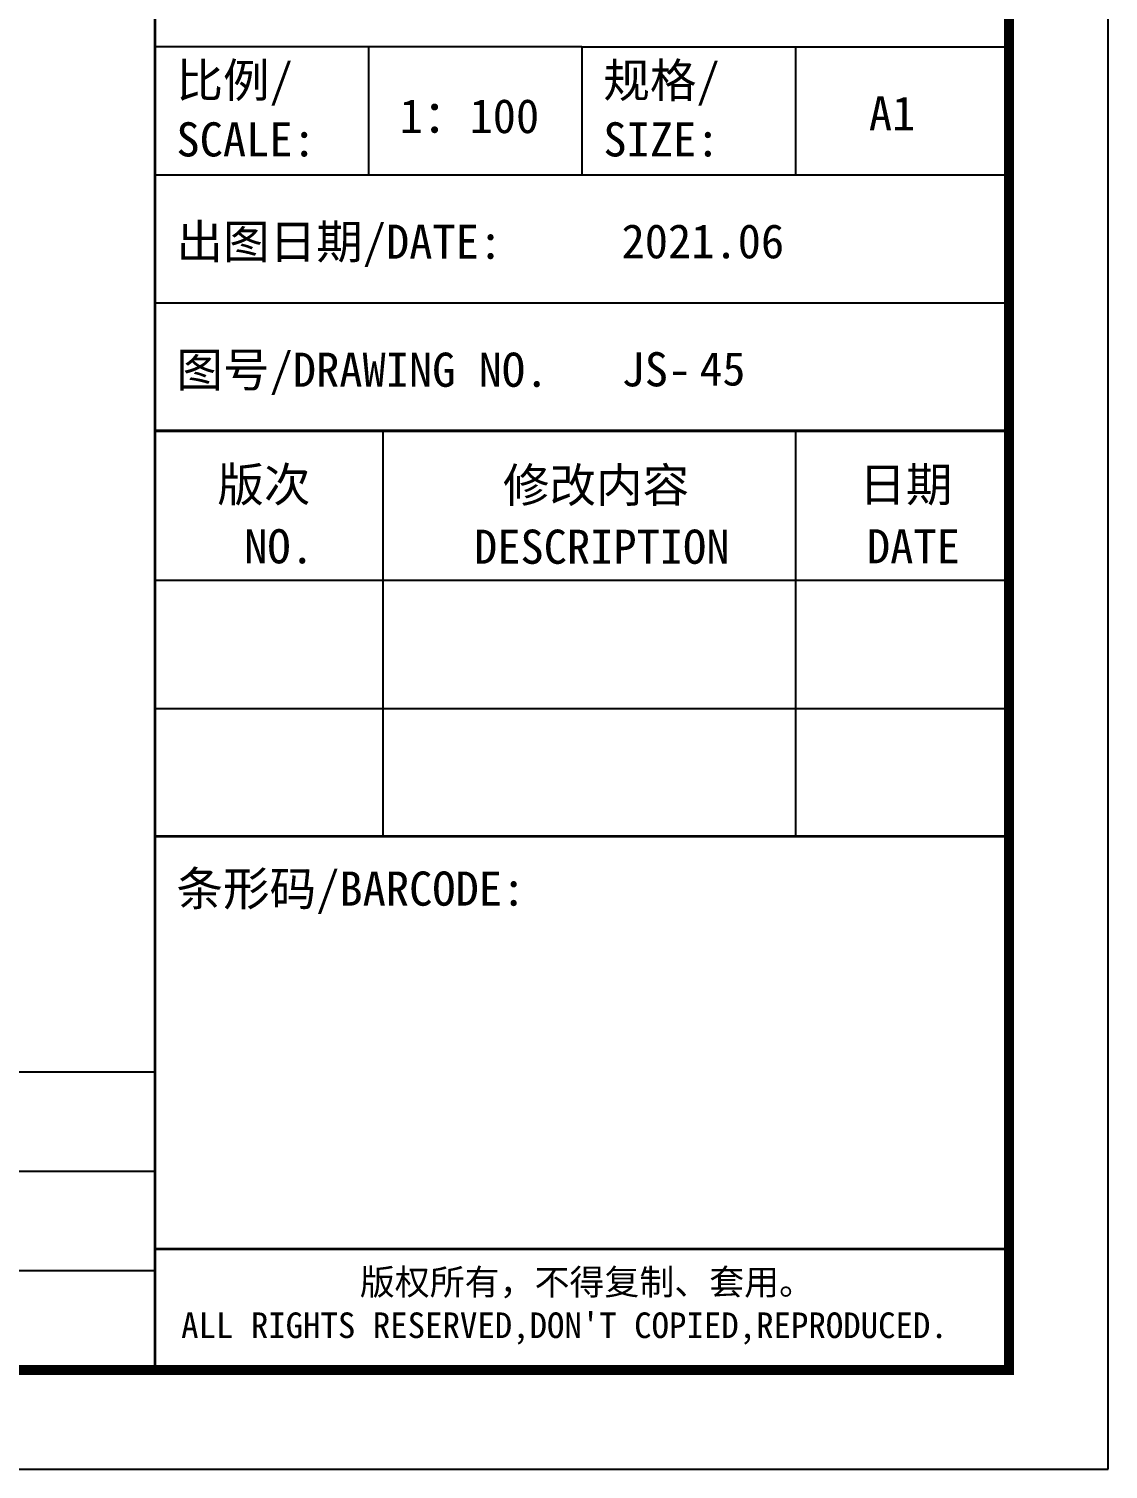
# Model space of a CAD drawing. Extents: x -737978 to 768813, y -372247 to 1140308.
# Drawn here: x -361448 to -356011, y -338663 to -331406 of the extents above; entities that cross this region are included whole.
import ezdxf
from ezdxf.enums import TextEntityAlignment as Align

# ---------------------------------------------------------------- set-up
doc = ezdxf.new("R2010")
doc.units = 0
doc.header["$LTSCALE"] = 10
doc.header["$MEASUREMENT"] = 0
doc.layers.get('0').update_dxf_attribs({"linetype": 'CONTINUOUS'})
doc.layers.add('PUB_TITLE', color=4, linetype='CONTINUOUS')
doc.styles.add('-宋体', font='', dxfattribs={"width": 0.8})
doc.styles.get('-宋体').set_extended_font_data('SimSun')

# ---------------------------------------------------------------- blocks, each defined once
blk = doc.blocks.new('TQ1')
at = {"layer": 'PUB_TITLE'}
for p, q in [((-46855, -409155), (-49855, -409155)), ((-48355, -409155), (-48355, -410055)), ((-46855, -409155), (-46855, -410055)), ((-46855, -409155), (-43855, -409155)), ((-45355, -409155), (-45355, -410055)), ((-49855, -410055), (-43855, -410055)), ((-49855, -410955), (-43855, -410955)), ((-48255, -411855), (-48255, -414705)), ((-45355, -411855), (-45355, -414705)), ((-49855, -412905), (-43855, -412905)), ((-49855, -413805), (-43855, -413805))]:
    blk.add_line(p, q, dxfattribs=at)
at = {"layer": 'PUB_TITLE', "const_width": 20}
for points in [[(-49855, -378414), (-49855, -418455)], [(-49855, -411855), (-43855, -411855)], [(-49855, -414705), (-43855, -414705)], [(-49855, -417605), (-43855, -417605)]]:
    blk.add_lwpolyline(points, dxfattribs=at)
at = {"layer": 'PUB_TITLE', "style": '-宋体'}
for s, height, p in [('比例/', 240, (-49705, -409511)), ('规格/', 240, (-46705, -409511)), ('A1', 240, (-44839, -409743)), ('1：100', 240, (-48136, -409762)), ('SCALE:', 240, (-49705, -409926)), ('SIZE:', 240, (-46705, -409926)), ('出图日期/DATE:', 240, (-49705, -410645)), ('2021.06', 240, (-46577, -410642)), ('图号/DRAWING NO.', 240, (-49705, -411545)), ('JS-', 240, (-46577, -411542)), ('条形码/BARCODE:', 240, (-49705, -415192)), ('版权所有，不得复制、套用。', 180, (-48416, -417927)), ("ALL RIGHTS RESERVED,DON'T COPIED,REPRODUCED.", 180, (-49672, -418231))]:
    blk.add_text(s, height=height, dxfattribs=at).set_placement(p)
for s, p in [('版次', (-49090, -412352)), ('修改内容', (-46756, -412356)), ('日期', (-44579, -412352)), ('NO.', (-48984, -412786)), ('DESCRIPTION', (-46716, -412789)), ('DATE', (-44526, -412786))]:
    blk.add_text(s, height=240, dxfattribs=at).set_placement(p, align=Align.CENTER)

msp = doc.modelspace()

# ---------------------------------------------------------------- linework, layer by layer
at = {"layer": 'PUB_TITLE'}
msp.add_lwpolyline([(-419061.3, -338662.7), (-356011.3, -338662.7), (-356011.3, -308962.7), (-419061.3, -308962.7)], close=True, dxfattribs=at)
at = {"layer": 'PUB_TITLE', "const_width": 50}
msp.add_lwpolyline([(-417811.3, -338162.7), (-356511.3, -338162.7), (-356511.3, -309462.7), (-417811.3, -309462.7)], close=True, dxfattribs=at)
at = {"layer": 'PUB_TITLE'}
for points in [[(-360811.8, -336662.7), (-417811.3, -336662.7)], [(-360811.8, -337162.7), (-417811.3, -337162.7)], [(-360811.8, -337662.7), (-417811.3, -337662.7)]]:
    msp.add_lwpolyline(points, dxfattribs=at)

# ---------------------------------------------------------------- block references
at = {"xscale": 0.716753740501642, "yscale": 0.716753740501642, "zscale": 0.716753740501642}
msp.add_blockref('TQ1', (-325078.3, -38233.4), dxfattribs=at)

# ---------------------------------------------------------------- texts
at = {"layer": 'PUB_TITLE', "style": '-宋体'}
msp.add_text('45', height=169.71, dxfattribs=at).set_placement((-358069.7, -333203.7))

doc.saveas('drawing.dxf')
